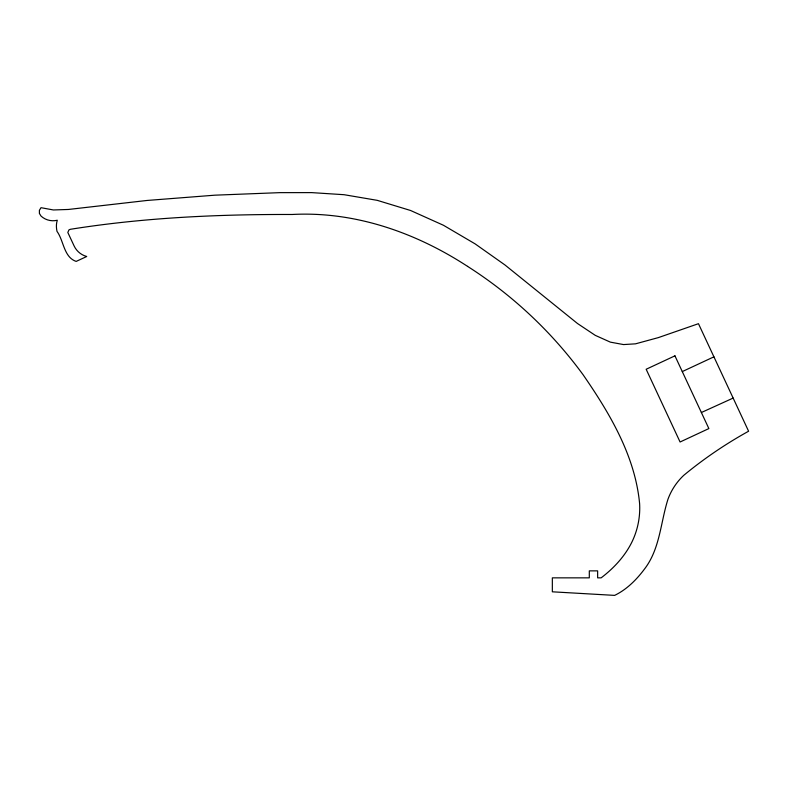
<?xml version="1.0" encoding="UTF-8"?>
<svg xmlns="http://www.w3.org/2000/svg" width="788" height="788" viewBox="0 0 788 788"><rect width="100%" height="100%" fill="white"/><g stroke="black" fill="none" stroke-linecap="round" stroke-linejoin="round"><path stroke-width="1.18" d="M682.29 371.581L713.918 356.836M733.145 398.078L701.369 412.518M467.57 266.374C415.611 232.49 354.718 211.135 292.131 214.484C217.971 214.257 143.623 217.616 70.309 229.308L68.97 229.869L67.817 232.46L74.111 245.945A19.414 19.414 0 0 0 86.749 256.494L76.17 261.409C63.739 257.262 63.789 240.616 57.002 231.376C56.204 227.712 56.115 223.841 57.288 220.246A17.71 17.71 0 0 1 41.015 216.06L39.4 213.42L39.4 210.317L41.015 207.687L53.387 209.963L68.428 209.46L147.001 200.467L214.897 195.178L279.829 192.646L311.674 192.617L344.1 194.705L377.225 200.339L410.578 210.494L443.447 225.269L475.115 243.876L504.921 264.935L577.486 323.504L595.275 335.363L610.375 342.14L623.544 344.573L635.512 343.834L658.325 337.619L698.464 323.691L748.6 431.223C725.738 443.861 703.93 458.646 683.807 475.292A61.76 61.76 0 0 0 667.948 499.296C660.511 522.661 660.019 548.96 644.417 569.153C636.458 579.771 626.706 589.552 614.64 595.383L552.339 591.808L552.339 577.85L589.306 577.85L589.306 570.867L597.639 570.867L597.639 577.85L601.145 577.85C613.586 568.375 624.529 556.692 631.612 542.656A77.588 77.588 0 0 0 639.61 503.64C635.128 455.927 609.725 413.336 583.061 374.704A428.908 428.908 0 0 0 467.57 266.374M674.942 355.841L646.16 369.257L680.083 441.999L708.865 428.574L674.942 355.841"/></g></svg>
